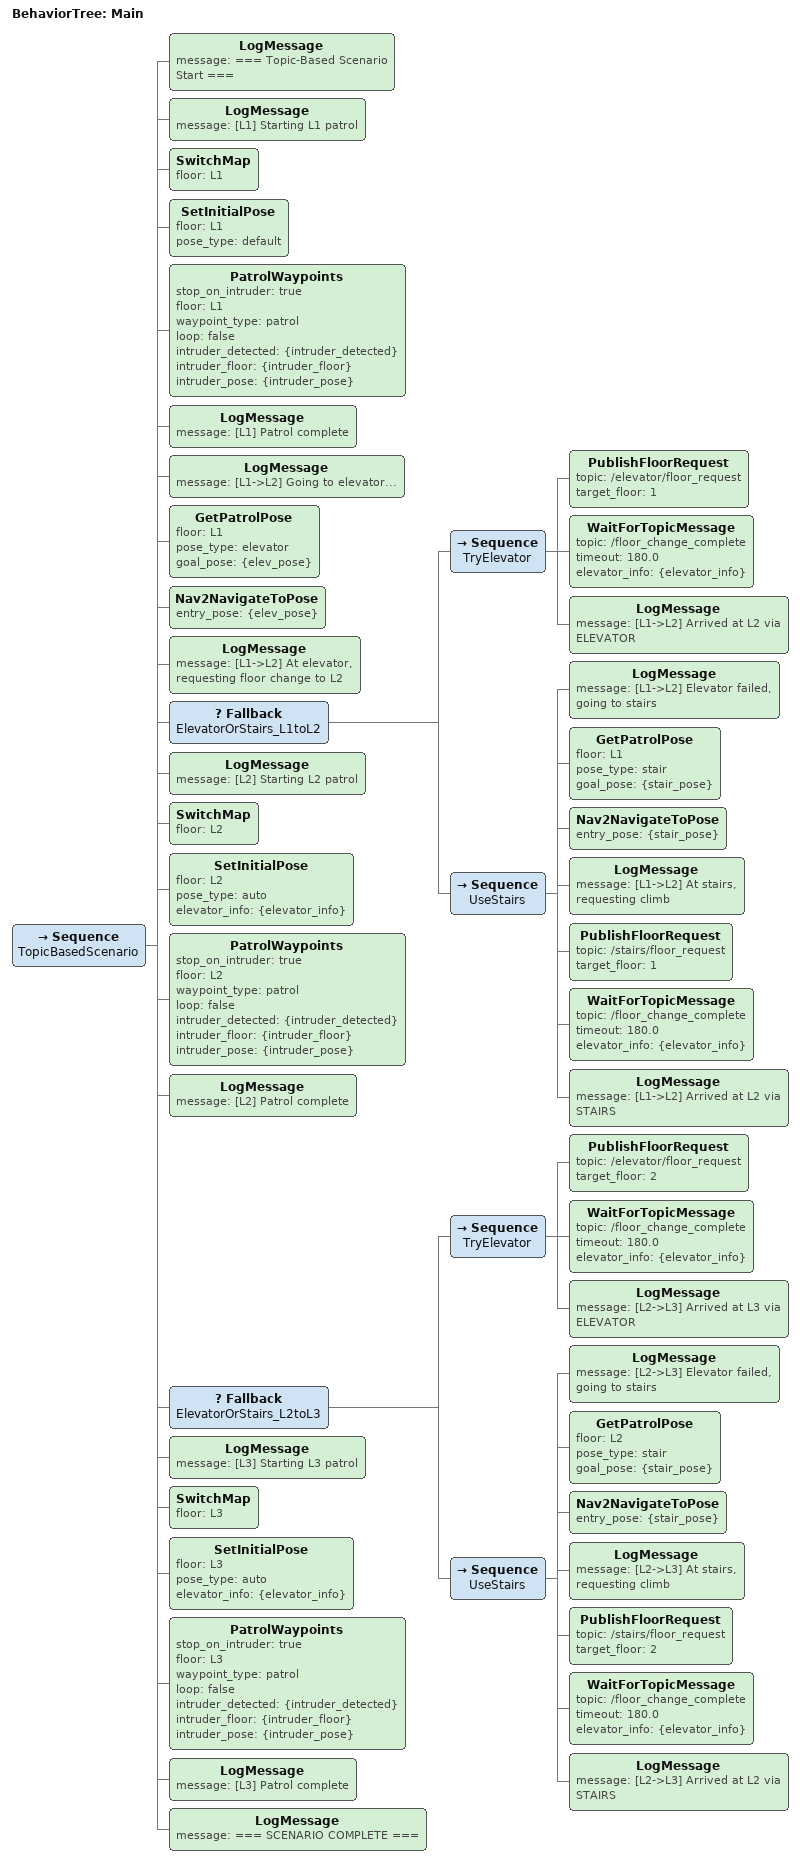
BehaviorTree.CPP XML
<?xml version="1.0"?>
<root main_tree_to_execute="Main">

  <!-- ========================================
       Topic-based Multi-Floor Navigation
       Uses separate BT runners for elevator/stairs
       ======================================== -->
  <BehaviorTree ID="Main">
    <Sequence name="TopicBasedScenario">

      <LogMessage message="=== Topic-Based Scenario Start ==="/>

      <!-- ========== L1 Patrol ========== -->
      <LogMessage message="[L1] Starting L1 patrol"/>
      <SwitchMap floor="L1"/>
      <SetInitialPose floor="L1" pose_type="default"/>
      <PatrolWaypoints stop_on_intruder="true" floor="L1" waypoint_type="patrol" loop="false"
                      intruder_detected="{intruder_detected}"
                      intruder_floor="{intruder_floor}"
                      intruder_pose="{intruder_pose}"/>
      <LogMessage message="[L1] Patrol complete"/>

      <!-- ========== Go to elevator and request L2 ========== -->
      <LogMessage message="[L1->L2] Going to elevator..."/>
      <GetPatrolPose floor="L1" pose_type="elevator" goal_pose="{elev_pose}"/>
      <Nav2NavigateToPose entry_pose="{elev_pose}"/>
      <LogMessage message="[L1->L2] At elevator, requesting floor change to L2"/>

      <!-- Try elevator first -->
      <Fallback name="ElevatorOrStairs_L1toL2">
        <Sequence name="TryElevator">
          <PublishFloorRequest topic="/elevator/floor_request" target_floor="1"/>
          <WaitForTopicMessage topic="/floor_change_complete" timeout="180.0" elevator_info="{elevator_info}"/>
          <LogMessage message="[L1->L2] Arrived at L2 via ELEVATOR"/>
        </Sequence>

        <!-- Fallback to stairs if elevator fails -->
        <Sequence name="UseStairs">
          <LogMessage message="[L1->L2] Elevator failed, going to stairs"/>

          <!-- Navigate to stairs entrance -->
          <GetPatrolPose floor="L1" pose_type="stair" goal_pose="{stair_pose}"/>
          <Nav2NavigateToPose entry_pose="{stair_pose}"/>
          <LogMessage message="[L1->L2] At stairs, requesting climb"/>

          <PublishFloorRequest topic="/stairs/floor_request" target_floor="1"/>
          <WaitForTopicMessage topic="/floor_change_complete" timeout="180.0" elevator_info="{elevator_info}"/>
          <LogMessage message="[L1->L2] Arrived at L2 via STAIRS"/>
        </Sequence>
      </Fallback>

      <!-- ========== L2 Patrol ========== -->
      <LogMessage message="[L2] Starting L2 patrol"/>
      <SwitchMap floor="L2"/>
      <SetInitialPose floor="L2" pose_type="auto" elevator_info="{elevator_info}"/>
      <PatrolWaypoints stop_on_intruder="true" floor="L2" waypoint_type="patrol" loop="false"
                      intruder_detected="{intruder_detected}"
                      intruder_floor="{intruder_floor}"
                      intruder_pose="{intruder_pose}"/>
      <LogMessage message="[L2] Patrol complete"/>

      <!-- Try elevator first -->
      <Fallback name="ElevatorOrStairs_L2toL3">
        <Sequence name="TryElevator">
          <PublishFloorRequest topic="/elevator/floor_request" target_floor="2"/>
          <WaitForTopicMessage topic="/floor_change_complete" timeout="180.0" elevator_info="{elevator_info}"/>
          <LogMessage message="[L2->L3] Arrived at L3 via ELEVATOR"/>
        </Sequence>

        <!-- Fallback to stairs if elevator fails -->
        <Sequence name="UseStairs">
          <LogMessage message="[L2->L3] Elevator failed, going to stairs"/>

          <!-- Navigate to stairs entrance -->
          <GetPatrolPose floor="L2" pose_type="stair" goal_pose="{stair_pose}"/>
          <Nav2NavigateToPose entry_pose="{stair_pose}"/>
          <LogMessage message="[L2->L3] At stairs, requesting climb"/>

          <PublishFloorRequest topic="/stairs/floor_request" target_floor="2"/>
          <WaitForTopicMessage topic="/floor_change_complete" timeout="180.0" elevator_info="{elevator_info}"/>
          <LogMessage message="[L2->L3] Arrived at L2 via STAIRS"/>
        </Sequence>
      </Fallback>

      <!-- ========== L3 Investigation ========== -->
      <LogMessage message="[L3] Starting L3 patrol"/>
      <SwitchMap floor="L3"/>
      <SetInitialPose floor="L3" pose_type="auto" elevator_info="{elevator_info}"/>
      <PatrolWaypoints stop_on_intruder="true" floor="L3" waypoint_type="patrol" loop="false"
                      intruder_detected="{intruder_detected}"
                      intruder_floor="{intruder_floor}"
                      intruder_pose="{intruder_pose}"/>
      <LogMessage message="[L3] Patrol complete"/>

      <LogMessage message="=== SCENARIO COMPLETE ==="/>

    </Sequence>
  </BehaviorTree>

</root>
